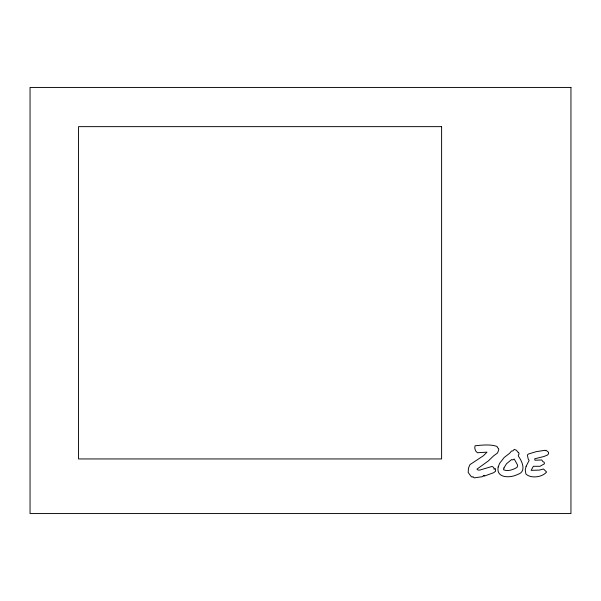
<?xml version="1.0" encoding="UTF-8"?>
<svg xmlns="http://www.w3.org/2000/svg" width="601" height="601" viewBox="0 0 601 601"><rect width="100%" height="100%" fill="white"/><g stroke="black" fill="none" stroke-linecap="round" stroke-linejoin="round"><path stroke-width="0.9" d="M526.13 466.271L525.244 469.839L525.883 473.964C530.773 478.884 542.493 477.247 546.579 472.01L543.522 468.99L539.352 470.095L531.149 470.35L533.365 466.271L539.991 466.308L544.371 463.844L544.243 462.274L542.883 461.636L541.779 459.975L534.935 460.231L534.68 458.788L543.988 456.49L547.616 454.949L548.578 453.725L548.54 452.283L545.986 450.239L545.392 450.712L544.671 450.329L536.122 451.689L528.384 454.025L527.37 455.047L528.256 459.172L529.15 460.358L526.13 466.271M484.045 475.323L484 476.217L493.706 472.679L495.57 471.199L495.502 468.998L495.014 468.397L494.12 469.373L493.737 467.586L492.166 466.399L479.756 470.095L478.073 470.072L476.946 469.118L488.215 461.042L493.609 455.851L497.523 453.004L498.747 449.803L498.545 448.414L497.523 447.775L497.057 446.46C490.454 444.086 482.092 445.078 475.075 445.777A6.573 6.573 0 0 0 476.052 451.434L477.457 452.748L486.983 452.155L483.452 455.723L469.974 464.611L468.442 468.224L468.187 472.476L471.079 476.39L472.146 477.194L472.949 476.601L474.144 477.878L482.348 476.683L484.045 475.323M498.161 467.037C495.878 478.486 510.55 478.141 517.506 474.474C526.701 471.958 522.322 461.651 518.565 456.452L518.272 455.34L519.121 453.815L518.483 452.283L518.017 452.365L516.484 450.284L514.276 449.39L512.826 450.923L511.511 451.05L509.513 453.387L504.194 457.466L499.604 463.379L498.161 467.037M503.938 467.969L503.563 469.757C507.83 471.725 513.074 469.666 516.905 467.503L517.671 465.843L517.378 464.693L514.231 459.044L512.698 459.938L511.676 459.51L506.538 463.717L503.938 467.969M570.95 87.438L30.05 87.438L30.05 513.562L570.95 513.562L570.95 87.438M441.607 126.638L78.543 126.638L78.543 458.946L441.607 458.946L441.607 126.638"/></g></svg>
